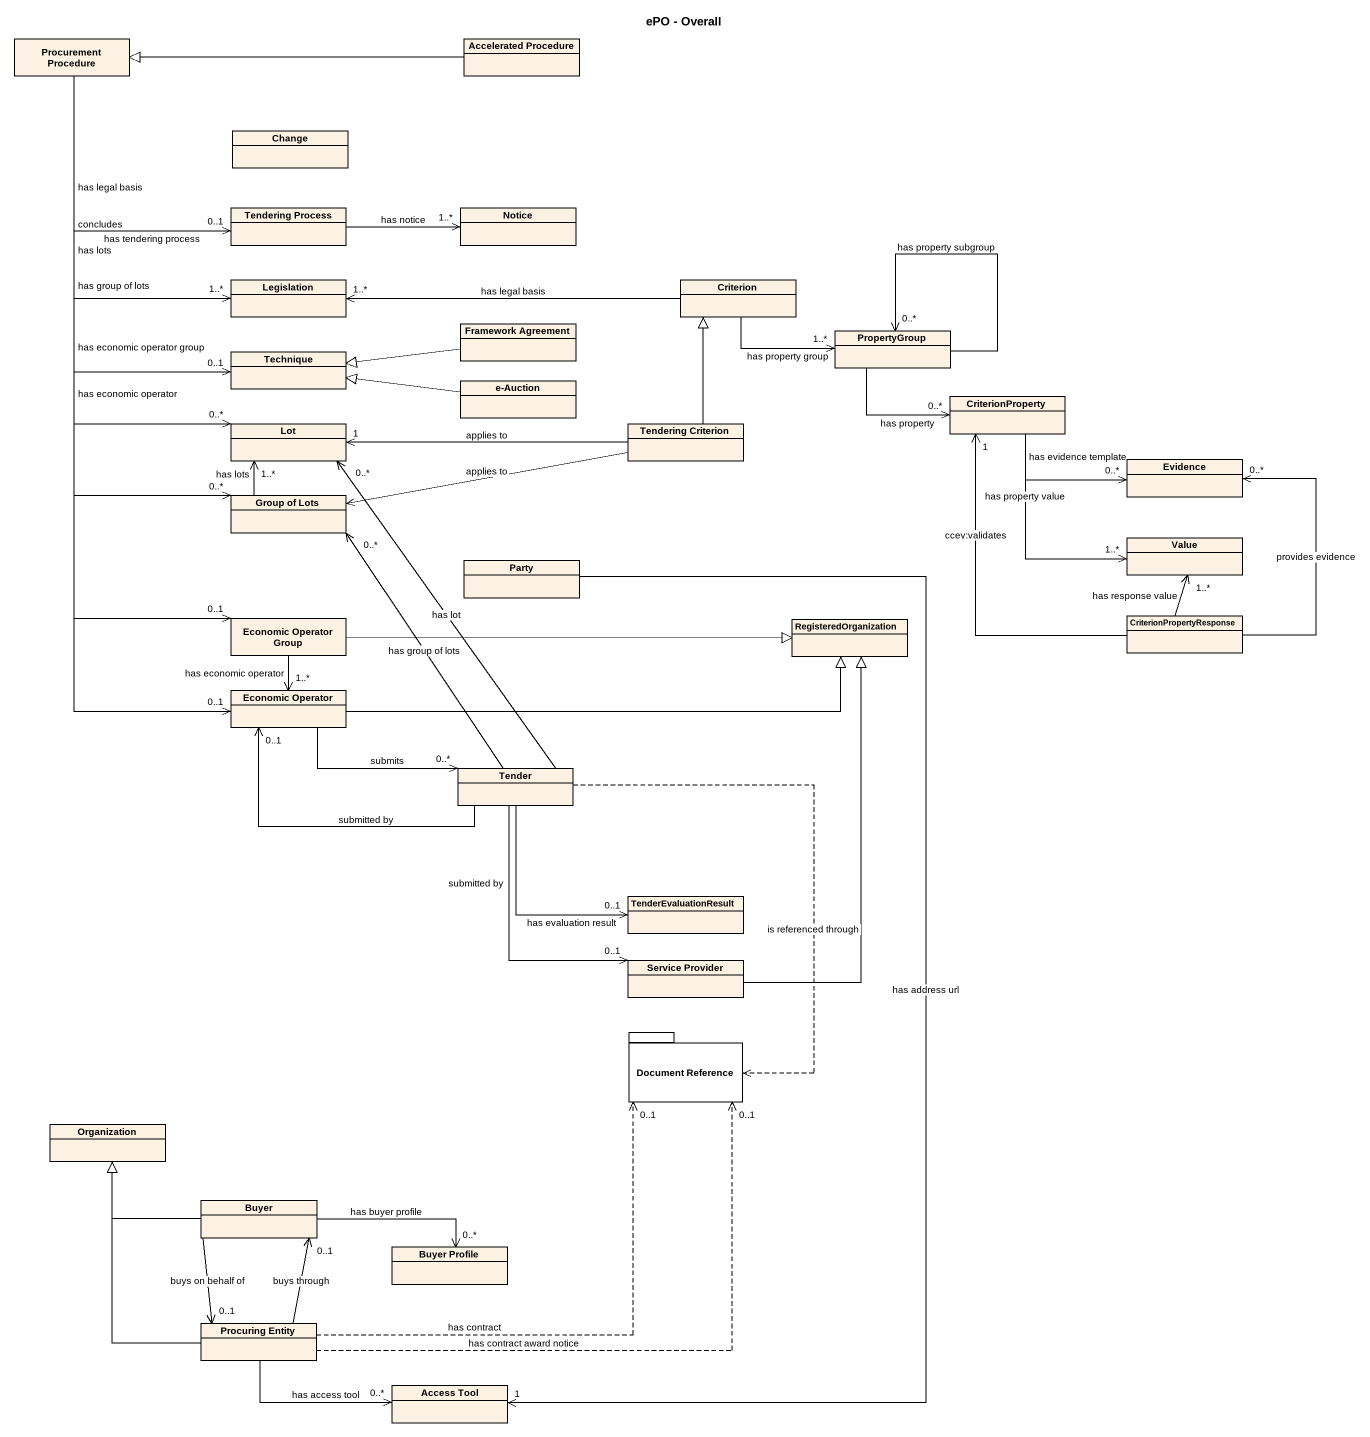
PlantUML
@startuml
title ePO - Overall
hide circle
hide empty members
class "Procurement Procedure" as Procurement_Procedure
class "Accelerated Procedure" as Accelerated_Procedure
class Change
class "Tendering Process" as Tendering_Process
class Notice
class Legislation
class Criterion
class "Framework Agreement" as Framework_Agreement
class Technique
class PropertyGroup
class "e-Auction" as e_Auction
class CriterionProperty
class Lot
class "Tendering Criterion" as Tendering_Criterion
class Evidence
class "Group of Lots" as Group_of_Lots
class Party
class Value
class "Economic Operator Group" as Economic_Operator_Group
class RegisteredOrganization
class CriterionPropertyResponse
class "Economic Operator" as Economic_Operator
class Tender
class TenderEvaluationResult
class "Service Provider" as Service_Provider
package "Document Reference" as Document_Reference {
}
class Organization
class Buyer
class "Buyer Profile" as Buyer_Profile
class "Procuring Entity" as Procuring_Entity
class "Access Tool" as Access_Tool
Procurement_Procedure --> "0..1" Tendering_Process : has tendering process
Procurement_Procedure --> "1..*" Legislation : has legal basis
Procurement_Procedure --> "0..1" Technique : concludes
Procurement_Procedure --> "0..*" Lot : has lots
Procurement_Procedure --> "0..*" Group_of_Lots : has group of lots
Procurement_Procedure --> "0..1" Economic_Operator_Group : has economic operator group
Procurement_Procedure --> "0..1" Economic_Operator : has economic operator
Accelerated_Procedure -left-|> Procurement_Procedure
Tendering_Process -right-> "1..*" Notice : has notice
Criterion -left-> "1..*" Legislation : has legal basis
Criterion -right-> "1..*" PropertyGroup : has property group
Framework_Agreement -left-|> Technique
PropertyGroup --> "0..*" PropertyGroup : has property subgroup
PropertyGroup -right-> "0..*" CriterionProperty : has property
e_Auction -left-|> Technique
CriterionProperty -right-> "0..*" Evidence : has evidence template
CriterionProperty --> "1..*" Value : has property value
Tendering_Criterion -up-|> Criterion
Tendering_Criterion -left-> "1" Lot : applies to
Tendering_Criterion -left-> Group_of_Lots : applies to
Group_of_Lots -up-> "1..*" Lot : has lots
Party --> "1" Access_Tool : has address url
Economic_Operator_Group -right-|> RegisteredOrganization
Economic_Operator_Group --> "1..*" Economic_Operator : has economic operator
CriterionPropertyResponse -up-> "1" CriterionProperty : ccev:validates
CriterionPropertyResponse -up-> "0..*" Evidence : provides evidence
CriterionPropertyResponse -up-> "1..*" Value : has response value
Economic_Operator -right-|> RegisteredOrganization
Economic_Operator -right-> "0..*" Tender : submits
Tender -up-> "0..*" Lot : has lot
Tender -up-> "0..*" Group_of_Lots : has group of lots
Tender -left-> "0..1" Economic_Operator : submitted by
Tender --> "0..1" TenderEvaluationResult : has evaluation result
Tender --> "0..1" Service_Provider : submitted by
Tender ..> Document_Reference : is referenced through
Service_Provider -up-|> RegisteredOrganization
Buyer -left-|> Organization
Buyer -right-> "0..*" Buyer_Profile : has buyer profile
Buyer --> "0..1" Procuring_Entity : buys on behalf of
Procuring_Entity .up.> "0..1" Document_Reference : has contract
Procuring_Entity .up.> "0..1" Document_Reference : has contract award notice
Procuring_Entity -up-|> Organization
Procuring_Entity -up-> "0..1" Buyer : buys through
Procuring_Entity -right-> "0..*" Access_Tool : has access tool
@enduml
